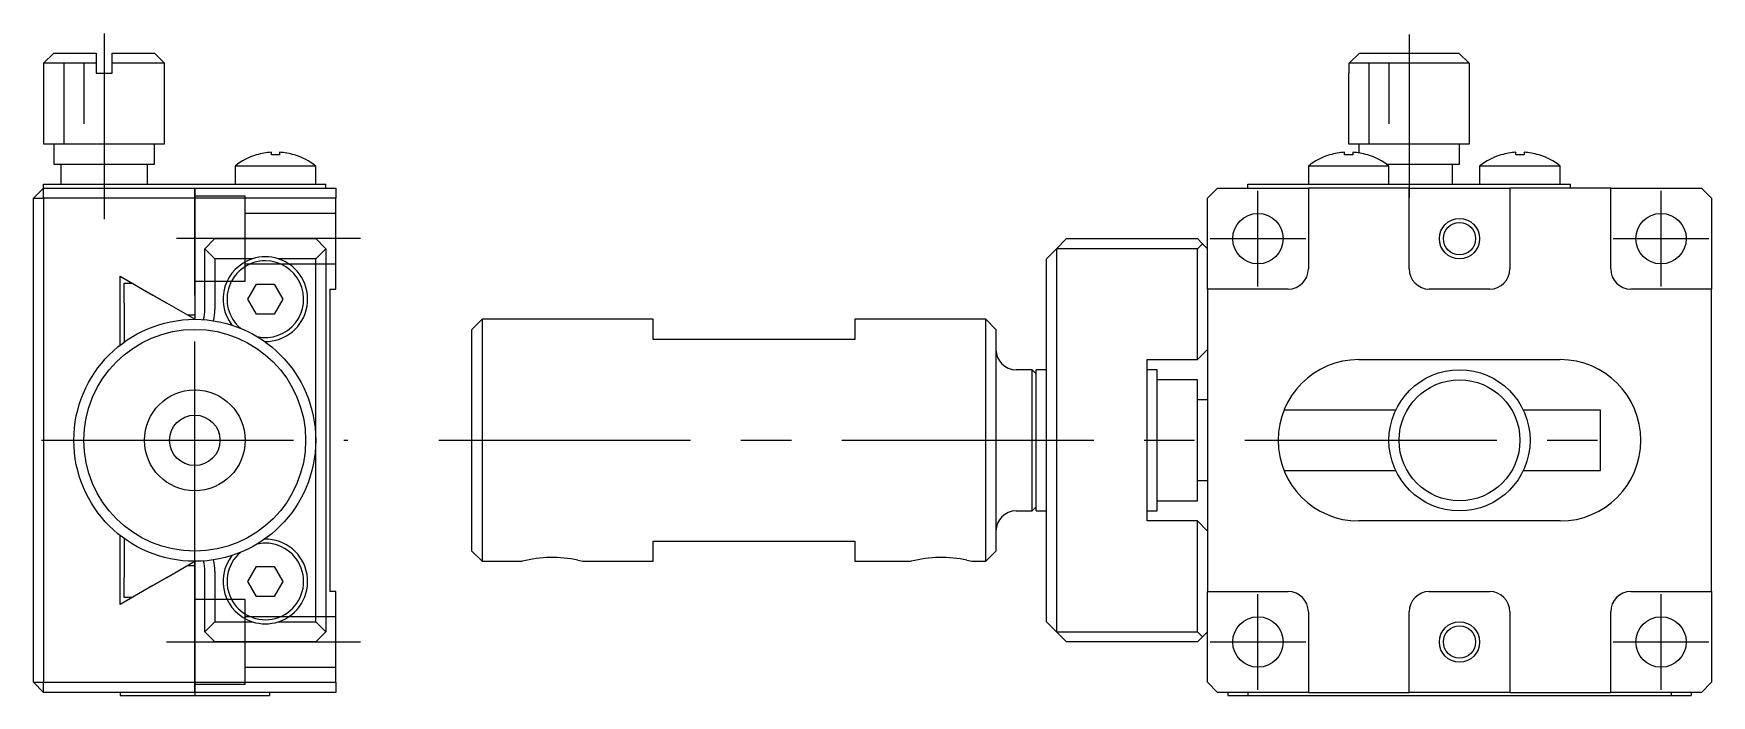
# Model space of a CAD drawing. Extents: x 19 to 201, y 13 to 98.
# Drawn here: x 117.5 to 200.7, y 44.1 to 76.9 of the extents above; entities that cross this region are included whole.
import ezdxf

# ---------------------------------------------------------------- set-up
doc = ezdxf.new("R2010")
doc.units = 0
doc.header["$LTSCALE"] = 10
doc.linetypes.add('CENTER', pattern=[2, 1.25, -0.25, 0.25, -0.25])
doc.linetypes.add('DASHED', pattern=[3.5, 2, -1.5])
doc.layers.get('0').update_dxf_attribs({"linetype": 'CONTINUOUS'})
doc.layers.add('CENTER', color=1, linetype='CENTER')

msp = doc.modelspace()

# ---------------------------------------------------------------- linework, layer by layer
at = {"color": 7, "linetype": 'CONTINUOUS'}
for p, q in [((118.50001, 75.95), (118.00001, 75.45)), ((118.50001, 75.95), (120.60001, 75.95)), ((120.60001, 75.95), (120.60001, 75.45)), ((121.40001, 75.95), (123.50001, 75.95)), ((121.40001, 75.45), (121.40001, 75.95)), ((124.00001, 75.45), (123.50001, 75.95)), ((182.776774, 75.45), (183.282195, 75.95)), ((183.282195, 75.95), (188.21778, 75.95)), ((188.21778, 75.95), (188.723201, 75.45)), ((120.60001, 75.45), (118.00001, 75.45)), ((118.00001, 75.45), (118.00001, 71.45)), ((120.60001, 75.45), (120.60001, 74.95)), ((120.60001, 74.95), (121.40001, 74.95)), ((124.00001, 75.45), (121.40001, 75.45)), ((121.40001, 74.95), (121.40001, 75.45)), ((124.00001, 71.45), (124.00001, 75.45)), ((182.749987, 74.95), (182.776774, 74.95)), ((182.749987, 74.95), (182.749987, 71.45)), ((182.776774, 74.95), (182.776774, 75.45)), ((188.723201, 75.45), (182.776774, 75.45)), ((188.723201, 75.45), (188.723201, 74.95)), ((188.723201, 74.95), (188.749987, 74.95)), ((188.749987, 71.45), (188.749987, 74.95)), ((118.00001, 71.45), (121.00001, 71.45)), ((118.50001, 71.45), (118.50001, 70.45)), ((121.00001, 71.45), (124.00001, 71.45)), ((123.50001, 70.45), (123.50001, 71.45)), ((128.571291, 70.905732), (128.55, 70.905732)), ((129.3, 70.905732), (129.3, 71.037475)), ((129.7, 70.905732), (129.3, 70.905732)), ((129.7, 71.037475), (129.7, 70.905732)), ((130.45, 70.905732), (130.428709, 70.905732)), ((181.821279, 70.905732), (181.799987, 70.905732)), ((182.549987, 70.905732), (182.549987, 71.037475)), ((182.949987, 70.905732), (182.549987, 70.905732)), ((182.749987, 71.45), (188.749987, 71.45)), ((182.949987, 71.037475), (182.949987, 70.905732)), ((183.249987, 71.45), (183.249987, 71.004362)), ((183.699987, 70.905732), (183.678696, 70.905732)), ((188.249987, 70.45), (188.249987, 71.45)), ((190.321279, 70.905732), (190.299987, 70.905732)), ((191.049987, 70.905732), (191.049987, 71.037475)), ((191.449987, 70.905732), (191.049987, 70.905732)), ((191.449987, 71.037475), (191.449987, 70.905732)), ((192.199987, 70.905732), (192.178696, 70.905732)), ((118.50001, 70.45), (121.00001, 70.45)), ((118.85001, 70.45), (118.85001, 69.45)), ((121.00001, 70.45), (123.50001, 70.45)), ((123.15001, 69.45), (123.15001, 70.45)), ((131.5, 70.347999), (127.5, 70.347999)), ((127.5, 70.347999), (127.5, 69.45)), ((131.5, 69.45), (131.5, 70.347999)), ((182.749987, 70.347999), (180.749987, 70.347999)), ((180.749987, 70.347999), (180.749987, 69.45)), ((184.749987, 70.347999), (182.749987, 70.347999)), ((184.615463, 70.45), (188.249987, 70.45)), ((184.749987, 69.45), (184.749987, 70.347999)), ((187.899987, 69.45), (187.899987, 70.45)), ((191.249987, 70.347999), (189.249987, 70.347999)), ((189.249987, 70.347999), (189.249987, 69.45)), ((193.249987, 70.347999), (191.249987, 70.347999)), ((193.249988, 69.45), (193.249988, 70.347999)), ((117.5, 68.75), (118, 69.25)), ((118, 69.25), (118, 69.45)), ((118, 69.45), (120, 69.45)), ((118, 68.75), (118, 69.25)), ((118, 69.25), (125.5, 69.25)), ((120, 69.45), (130, 69.45)), ((125.5, 68.75), (125.5, 69.25)), ((125.5, 69.25), (132.5, 69.25)), ((125.5, 69.25), (125.5, 68.75)), ((130, 69.45), (132, 69.45)), ((132, 69.25), (132, 69.45)), ((132.5, 69.25), (132.5, 68.75)), ((176.249987, 69.25), (175.749987, 68.75)), ((176.249987, 69.25), (180.749987, 69.25)), ((177.749987, 69.25), (177.749987, 69.45)), ((177.749987, 69.45), (179.749987, 69.45)), ((179.749987, 69.45), (191.749988, 69.45)), ((180.749987, 69.25), (180.749987, 65.25)), ((185.749988, 69.25), (180.749987, 69.25)), ((185.749988, 65.25), (185.749988, 69.25)), ((185.749988, 69.25), (190.749987, 69.25)), ((190.749987, 69.25), (190.749987, 65.25)), ((195.749987, 69.25), (190.749987, 69.25)), ((191.749988, 69.45), (193.749988, 69.45)), ((193.749988, 69.25), (193.749988, 69.45)), ((195.749987, 65.25), (195.749987, 69.25)), ((195.749987, 69.25), (200.249987, 69.25)), ((200.749987, 68.75), (200.249987, 69.25)), ((117.5, 44.75), (117.5, 68.75)), ((117.5, 68.75), (118, 68.75)), ((125.5, 68.75), (118, 68.75)), ((118, 68.75), (118, 44.75)), ((125.5, 68.75), (125.5, 63.95)), ((132.5, 68.75), (125.5, 68.75)), ((125.5, 63.95), (125.5, 68.75)), ((132.5, 64.25), (132.5, 68.75)), ((175.749987, 64.25), (175.749987, 68.75)), ((200.749987, 68.75), (200.749987, 64.25)), ((126.5, 66.75), (126, 66.25)), ((126.5, 66.75), (131.5, 66.75)), ((132, 66.25), (131.5, 66.75)), ((168.249987, 66.25), (168.749987, 66.75)), ((168.749987, 66.75), (175.249987, 66.75)), ((175.249987, 66.75), (175.499987, 66.5)), ((126, 66.25), (126.5, 65.75)), ((126, 63.25), (126, 66.25)), ((131.5, 65.75), (132, 66.25)), ((132, 66.25), (132, 47.25)), ((167.749987, 65.75), (168.249987, 66.25)), ((168.249987, 66.25), (168.249987, 47.25)), ((175.249987, 66.25), (168.249987, 66.25)), ((175.249987, 66.25), (175.499987, 66.5)), ((175.249987, 60.75), (175.249987, 66.25)), ((175.499987, 66.5), (175.749987, 66.25)), ((126.5, 65.75), (126.5, 63.25)), ((128.359688, 65.75), (126.5, 65.75)), ((131.5, 65.75), (129.640312, 65.75)), ((131.5, 56.75), (131.5, 65.75)), ((167.749987, 47.75), (167.749987, 65.75)), ((121.8, 64.884123), (123.417949, 63.95)), ((121.8, 61.473346), (121.8, 64.884123)), ((122, 63.55), (122, 64.55)), ((122, 64.55), (122.378719, 64.55)), ((122.38, 64.55), (124.112051, 63.55)), ((128.133975, 63.75), (128.566987, 64.5)), ((128.566987, 64.5), (129.433013, 64.5)), ((129.433013, 64.5), (129.866025, 63.75)), ((132.2, 64.25), (132.2, 49.25)), ((132.2, 64.25), (132.5, 64.25)), ((179.749987, 64.25), (175.749987, 64.25)), ((175.749987, 64.25), (175.749987, 49.25)), ((189.749987, 64.25), (186.749988, 64.25)), ((200.749987, 64.25), (196.749987, 64.25)), ((200.749987, 49.25), (200.749987, 64.25)), ((122, 63.55), (122, 61.623397)), ((125.15, 62.95), (123.417949, 63.95)), ((125.497692, 62.75), (124.112051, 63.55)), ((125.5, 63.95), (125.5, 62.75)), ((128.566987, 63), (128.133975, 63.75)), ((129.866025, 63.75), (129.433013, 63)), ((125.5, 62.95), (125.151281, 62.95)), ((129.433013, 63), (128.566987, 63)), ((139.749987, 62.75), (139.249987, 62.25)), ((139.749987, 62.75), (139.749987, 50.75)), ((148.249987, 62.75), (139.749987, 62.75)), ((148.249987, 61.75), (148.249987, 62.75)), ((158.249987, 62.75), (158.249987, 61.75)), ((164.749987, 62.75), (158.249987, 62.75)), ((164.749987, 50.75), (164.749987, 62.75)), ((165.249987, 62.25), (164.749987, 62.75)), ((139.249987, 51.25), (139.249987, 62.25)), ((158.249987, 61.75), (148.249987, 61.75)), ((165.249987, 62.25), (165.249987, 51.25)), ((175.749987, 61.25), (175.249987, 60.75)), ((167.049987, 60.25), (166.249987, 60.25)), ((167.049987, 53.25), (167.049987, 60.25)), ((167.249987, 60.05), (167.049987, 60.25)), ((167.249987, 56.75), (167.249987, 60.25)), ((167.749987, 60.25), (167.249987, 60.25)), ((172.749987, 52.75), (172.749987, 60.75)), ((172.749987, 60.75), (175.249987, 60.75)), ((173.249987, 60.25), (172.749987, 60.25)), ((173.249987, 56.75), (173.249987, 60.25)), ((183.249987, 60.75), (193.249987, 60.75)), ((175.249987, 59.75), (173.249987, 59.75)), ((175.249987, 53.75), (175.249987, 59.75)), ((175.749987, 58.75), (175.249987, 58.75)), ((185.087571, 58.25), (179.541888, 58.25)), ((185.08771, 58.25), (185.087603, 58.25)), ((195.249987, 58.25), (191.412265, 58.25)), ((195.249987, 55.25), (195.249987, 58.25)), ((131.5, 47.75), (131.5, 56.75)), ((167.249987, 53.25), (167.249987, 56.75)), ((173.249987, 53.25), (173.249987, 56.75)), ((179.541888, 55.25), (185.08759, 55.25)), ((185.087609, 55.25), (185.08771, 55.25)), ((191.412265, 55.25), (195.249987, 55.25)), ((175.249987, 54.75), (175.749987, 54.75)), ((167.049987, 53.25), (167.249987, 53.45)), ((173.249987, 53.75), (175.249987, 53.75)), ((166.249987, 53.25), (167.049987, 53.25)), ((167.249987, 53.25), (167.749987, 53.25)), ((172.749987, 53.25), (173.249987, 53.25)), ((175.249987, 52.75), (172.749987, 52.75)), ((175.249987, 47.25), (175.249987, 52.75)), ((175.249987, 52.75), (175.749987, 52.25)), ((193.249987, 52.75), (183.249987, 52.75)), ((121.8, 48.615877), (121.8, 52.026654)), ((122, 51.876603), (122, 49.95)), ((148.249987, 50.75), (148.249987, 51.75)), ((148.249987, 51.75), (158.249987, 51.75)), ((158.249987, 51.75), (158.249987, 50.75)), ((139.249987, 51.25), (139.749987, 50.75)), ((144.511569, 50.80512), (144.749982, 50.75)), ((163.811716, 50.805088), (164.049982, 50.75)), ((164.749987, 50.75), (165.249987, 51.25)), ((122, 48.95), (122, 49.95)), ((124.112051, 49.95), (122.38, 48.95)), ((123.417949, 49.55), (125.15, 50.55)), ((124.112051, 49.95), (125.497692, 50.75)), ((125.151281, 50.55), (125.5, 50.55)), ((125.5, 50.75), (125.5, 49.55)), ((126, 47.25), (126, 50.25)), ((126.5, 50.25), (126.5, 47.75)), ((128.133975, 49.75), (128.566987, 50.5)), ((128.566987, 50.5), (129.433013, 50.5)), ((129.433013, 50.5), (129.866025, 49.75)), ((139.749987, 50.75), (141.749993, 50.75)), ((144.749521, 50.75), (144.749769, 50.75)), ((144.749769, 50.75), (148.249987, 50.75)), ((158.249987, 50.75), (161.049993, 50.75)), ((164.04907, 50.75), (164.049688, 50.75)), ((164.049688, 50.75), (164.749987, 50.75)), ((123.417949, 49.55), (121.8, 48.615877)), ((125.5, 44.75), (125.5, 49.55)), ((125.5, 49.55), (125.5, 44.75)), ((128.566987, 49), (128.133975, 49.75)), ((129.866025, 49.75), (129.433013, 49)), ((132.5, 49.25), (132.2, 49.25)), ((132.5, 44.75), (132.5, 49.25)), ((175.749987, 49.25), (179.749987, 49.25)), ((175.749987, 44.75), (175.749987, 49.25)), ((186.749987, 49.25), (189.749987, 49.25)), ((196.749987, 49.25), (200.749987, 49.25)), ((200.749987, 49.25), (200.749987, 44.75)), ((122.378719, 48.95), (122, 48.95)), ((129.433013, 49), (128.566987, 49)), ((126.5, 47.75), (126, 47.25)), ((126.5, 47.75), (128.359688, 47.75)), ((129.640312, 47.75), (131.5, 47.75)), ((132, 47.25), (131.5, 47.75)), ((168.249987, 47.25), (167.749987, 47.75)), ((180.749987, 48.25), (180.749987, 44.25)), ((185.749988, 44.25), (185.749988, 48.25)), ((190.749987, 48.25), (190.749987, 44.25)), ((195.749987, 44.25), (195.749987, 48.25)), ((126, 47.25), (126.5, 46.75)), ((131.5, 46.75), (126.5, 46.75)), ((131.5, 46.75), (132, 47.25)), ((168.249987, 47.25), (175.249987, 47.25)), ((168.749987, 46.75), (168.249987, 47.25)), ((175.249987, 46.75), (168.749987, 46.75)), ((175.499987, 47), (175.249987, 47.25)), ((175.499987, 47), (175.249987, 46.75)), ((175.749987, 47.25), (175.499987, 47)), ((117.5, 44.75), (118, 44.75)), ((118, 44.25), (117.5, 44.75)), ((118, 44.75), (125.5, 44.75)), ((118, 44.25), (118, 44.75)), ((125.5, 44.25), (118, 44.25)), ((121.8, 44.25), (121.8, 44.1)), ((125.5, 44.75), (132.5, 44.75)), ((125.5, 44.25), (125.5, 44.75)), ((125.5, 44.75), (125.5, 44.25)), ((125.5, 44.25), (125.5, 44.1)), ((132.5, 44.25), (125.5, 44.25)), ((129.2, 44.25), (129.2, 44.1)), ((132.5, 44.75), (132.5, 44.25)), ((175.749987, 44.75), (176.249987, 44.25)), ((180.749987, 44.25), (176.249987, 44.25)), ((176.749987, 44.25), (176.749987, 44.1)), ((177.749987, 44.25), (177.749987, 44.1)), ((180.749987, 44.25), (185.749988, 44.25)), ((190.749987, 44.25), (185.749988, 44.25)), ((190.749987, 44.25), (195.749987, 44.25)), ((200.249987, 44.25), (195.749987, 44.25)), ((198.749987, 44.25), (198.749987, 44.1)), ((199.749987, 44.25), (199.749987, 44.1)), ((200.249987, 44.25), (200.749987, 44.75)), ((121.8, 44.1), (125.5, 44.1)), ((125.5, 44.1), (129.2, 44.1)), ((176.749987, 44.1), (177.739987, 44.1)), ((177.749987, 44.1), (198.749987, 44.1)), ((198.759987, 44.1), (199.749987, 44.1))]:
    msp.add_line(p, q, dxfattribs=at)
at = {"color": 3, "linetype": 'CONTINUOUS'}
for p, q in [((119.00001, 75.45), (119.00001, 71.45)), ((120.00001, 75.45), (120.00001, 72.45)), ((121.00001, 74.95), (121.00001, 73.45)), ((183.749988, 75.45), (183.749988, 71.45)), ((184.749988, 75.45), (184.749988, 72.45)), ((185.749988, 75.45), (185.749988, 73.45)), ((185.087707, 58.249995), (185.087591, 58.249995)), ((119.690419, 55.250005), (119.690524, 55.250005))]:
    msp.add_line(p, q, dxfattribs=at)
at = {"color": 3, "linetype": 'DASHED'}
for p, q in [((128, 68.85), (125.5, 68.85)), ((128, 64.65), (128, 68.85)), ((132.5, 68), (128, 68)), ((128, 65.5), (132.5, 65.5)), ((125.5, 64.65), (128, 64.65)), ((128, 48.85), (125.5, 48.85)), ((128, 44.65), (128, 48.85)), ((132.5, 48), (128, 48)), ((128, 45.5), (132.5, 45.5)), ((125.5, 44.65), (128, 44.65))]:
    msp.add_line(p, q, dxfattribs=at)
at = {"color": 7, "linetype": 'CONTINUOUS'}
for centre, radius in [((178.249987, 66.75), 1.25), ((188.249988, 66.75), 0.8), ((198.249987, 66.75), 1.25), ((125.5, 56.75), 6), ((125.5, 56.75), 5.5), ((188.249987, 56.75), 3.5), ((125.5, 56.75), 2.5), ((188.249987, 56.75), 3), ((125.5, 56.75), 1.25), ((178.249987, 46.75), 1.25), ((188.249988, 46.75), 0.8), ((198.249987, 46.75), 1.25)]:
    msp.add_circle(centre, radius, dxfattribs=at)
at = {"color": 3, "linetype": 'CONTINUOUS'}
for centre in [(188.249988, 66.75), (188.249988, 46.75)]:
    msp.add_circle(centre, 1, dxfattribs=at)
at = {"color": 7, "linetype": 'CONTINUOUS'}
for centre, radius, start, end in [((129.5, 67.85), 3.2, 107.270005, 128.682187), ((129.5, 67.85), 3.193744, 93.59035, 106.905258), ((129.5, 67.85), 3.193744, 73.094742, 86.40965), ((129.5, 67.85), 3.2, 51.317813, 72.729995), ((182.749987, 67.85), 3.2, 107.270005, 128.682187), ((182.749987, 67.85), 3.193744, 93.59035, 106.905258), ((182.749987, 67.85), 3.193744, 73.094742, 86.40965), ((182.749987, 67.85), 3.2, 51.317813, 72.729995), ((191.249987, 67.85), 3.2, 107.270005, 128.682187), ((191.249987, 67.85), 3.193744, 93.59035, 106.905258), ((191.249987, 67.85), 3.193744, 73.094742, 86.40965), ((191.249987, 67.85), 3.2, 51.317813, 72.729995), ((129, 63.75), 2.1, 72.24721, 107.75279), ((129, 63.75), 2.1, 107.75279, 217.901937), ((129, 63.75), 1.9, 90, 229.464383), ((129, 63.75), 1.9, 257.405515, 90), ((129, 63.75), 2.1, 268.96796, 72.24721), ((179.749987, 65.25), 1, 270, 0), ((186.749988, 65.25), 1, 180, 270), ((189.749987, 65.25), 1, 270, 0), ((196.749987, 65.25), 1, 180, 270), ((124, 63.25), 2, 345.060413, 0), ((124, 63.25), 2.5, 346.748769, 0), ((166.249987, 61.25), 1, 180, 270), ((183.249987, 56.75), 4, 90, 270), ((193.249987, 56.75), 4, 270, 90), ((166.249987, 52.25), 1, 90, 180), ((129, 49.75), 1.9, 130.535617, 90), ((129, 49.75), 1.9, 90, 102.594485), ((129, 49.75), 2.1, 287.75279, 91.03204), ((124, 50.25), 2.5, 0, 13.251231), ((129, 49.75), 2.1, 142.098063, 252.24721), ((143.24684, 44.962793), 5.977651, 77.785262, 104.501619), ((162.546873, 44.961227), 5.979176, 77.787301, 104.498162), ((124, 50.25), 2, 0, 14.939587), ((179.749987, 48.25), 1, 0, 90), ((186.749987, 48.25), 1, 90, 180), ((189.749987, 48.25), 1, 0, 90), ((196.749987, 48.25), 1, 90, 180), ((129, 49.75), 2.1, 252.24721, 287.75279)]:
    msp.add_arc(centre, radius, start, end, dxfattribs=at)
at = {"layer": 'CENTER', "color": 1, "linetype": 'CENTER'}
for p, q in [((121.00001, 76.92), (121.00001, 67.71)), ((185.749987, 76.88), (185.749987, 68.77)), ((178.249987, 64.375), (178.249987, 69.125)), ((198.249987, 64.375), (198.249987, 69.125)), ((133.725, 66.75), (124.59, 66.75)), ((175.874988, 66.75), (180.624987, 66.75)), ((195.874987, 66.75), (200.624987, 66.75)), ((125.5, 49.15), (125.5, 64.35)), ((117.9, 56.75), (133.1, 56.75)), ((137.6, 56.75), (196.44, 56.75)), ((178.249987, 44.375), (178.249987, 49.125)), ((198.249987, 44.375), (198.249987, 49.125)), ((124.1, 46.75), (133.725, 46.75)), ((175.874988, 46.75), (180.624987, 46.75)), ((195.874987, 46.75), (200.624987, 46.75))]:
    msp.add_line(p, q, dxfattribs=at)

doc.saveas('drawing.dxf')
